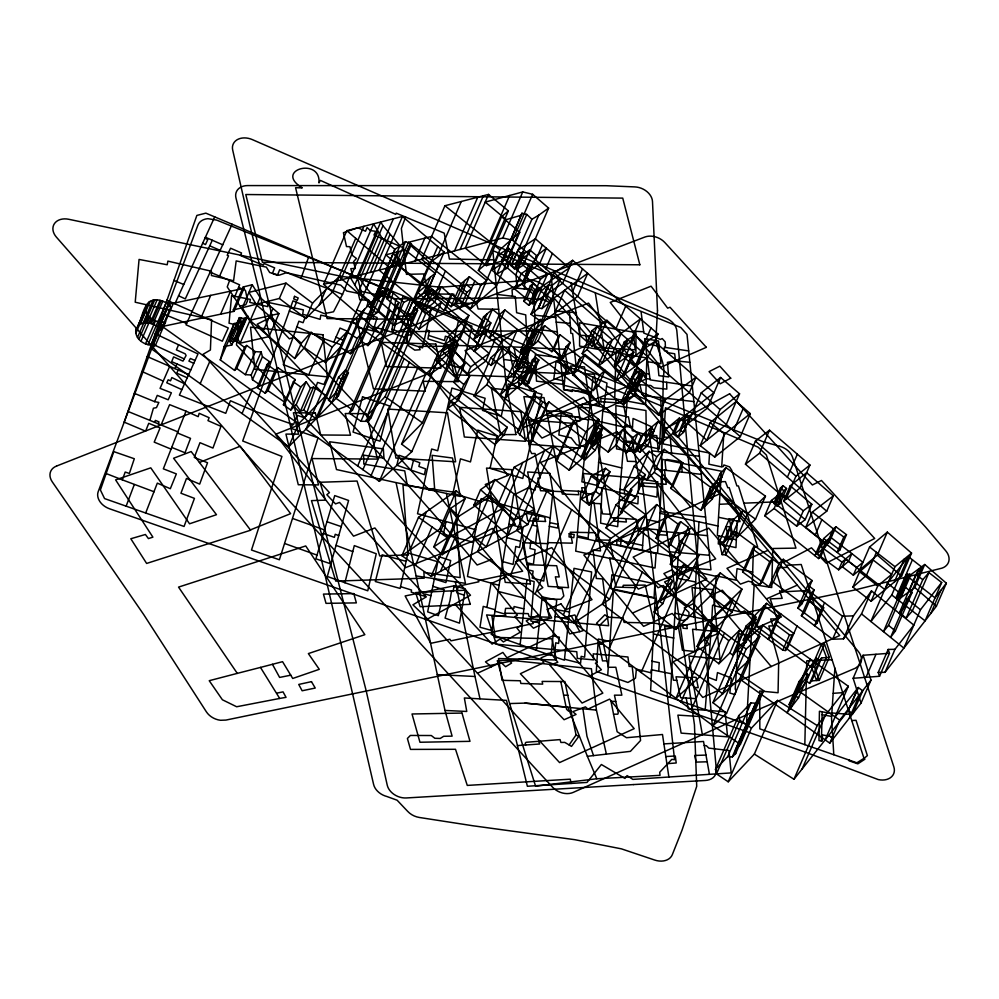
<?xml version="1.0" encoding="UTF-8"?>
<svg xmlns="http://www.w3.org/2000/svg" width="999" height="999" viewBox="0 0 999 999"><rect width="100%" height="100%" fill="white"/><g stroke="black" fill="none" stroke-linecap="round" stroke-linejoin="round"><path stroke-width="1.5" d="M635.938 355.906L635.963 332.58L579.62 322.814L579.582 346.066L646.803 357.967L645.629 404.57L614.747 398.726L615.933 352.123M647.639 361.763L660.988 363.648L658.503 340.984L644.642 338.636L650.112 379.87L692.295 386.001L710.951 569.817L672.439 566.308L670.017 551.848L709.465 555.282M395.741 298.838L391.82 332.093L373.751 326.86L373.127 330.894L356.343 327.11L356.955 323.464L320.791 315.135L320.13 319.343L302.697 314.223L303.359 309.865L267.819 302.36L267.844 306.656L249.775 302.36L250.399 299.4L231.618 295.654L229.033 323.214L238.436 325.337L236.488 344.93L470.492 595.229L427.622 619.005L412.924 604.807L426.311 596.853L339.523 502.447L335.527 503.896L326.835 494.705L329.458 492.619L203.034 354.295L210.402 350.012L211.601 319.692L135.215 302.21L139.061 259.44L167.208 264.76L167.869 261.114L211.426 271.228L211.438 275.524L233.591 280.756L236.176 260.914L266.346 267.12L269.705 272.54L279.108 275.212L286.438 272.69L340.759 285.165L346.803 291.046L358.241 293.381L360.889 291.296L395.741 298.838L523.001 297.902L544.43 299.95L550.474 303.122L554.045 298.077L592.819 342.345L839.722 635.514L702.796 697.439L673.089 661.837L709.128 644.48L705.094 638.96L719.155 633.116L693.581 603.621L684.203 607.941L688.973 612.375L688.948 616.296L686.975 619.005L682.929 620.654L677.572 619.193L672.202 613.448L643.593 626.373L583.828 555.007L720.254 493.618M718.88 517.37L737.25 521.091L735.963 547.614L718.269 543.906L718.768 535.864L717.344 535.551L717.944 526.023L659.927 513.286L662.424 459.403L721.415 471.228L717.944 526.023M715.471 769.355L727.747 756.58L732.279 756.905L735.576 753.758L735.639 749.687L758.878 696.003L763.648 690.696L736.213 672.04L749.812 659.602L736.163 648.988L762.924 625.324L848.338 686.263L825.099 739.947L793.968 779.245L754.345 754.083L728.209 781.78L716.495 773.9L715.471 769.355L738.711 715.659L750.986 702.896L755.519 703.221L758.803 700.062L758.878 696.003M620.029 489.26L619.355 499.762L637.874 503.858L638.249 496.54L624.425 493.731L624.525 490.184L620.029 489.26L627.872 391.783L661.85 406.193L659.315 448.913L623.826 441.471M821.378 740.996L822.202 711.812L819.43 711.263L818.98 740.609L822.127 741.121L822.514 734.952L830.644 736.375L830.731 737.274L832.754 737.524L833.79 754.72L856.88 762.799L863.985 758.341L801.223 564.497L786.837 565.259L787.487 567.307L778.833 567.782L776.348 571.728L782.554 591.87L809.59 590.384M752.672 572.115L753.446 547.002L757.642 546.903L738.436 485.976L736.9 485.914L731.743 470.254L729.557 466.87L723.863 464.947L723.376 466.471L721.653 466.92L708.878 464.185L709.552 453.059L663.261 443.956L665.459 407.754L758.141 447.152L766.37 455.02L795.953 548.126L772.776 548.501L771.715 587.549L752.235 584.34L752.672 572.115L737.05 568.668L735.851 580.132L716.221 575.836L714.372 605.756L752.497 614.785L746.528 724.25L650.649 690.484L655.144 598.339L613.461 589.797L607.717 675.399L627.921 682.467L635.514 678.096L636.375 669.155L651.036 672.814L651.286 669.73M833.79 754.72L804.832 744.655L806.78 660.789L832.242 659.765M832.754 737.524L831.518 717.794L834.889 668.081M619.78 492.42L596.765 486.863L596.828 485.364L581.88 481.83L593.031 377.147L556.043 361.513L553.858 378.721L564.547 381.118L563.711 389.535L572.077 391.533L572.252 389.96L591.183 394.742M602.01 488.161L600.599 523.151L617.694 526.66L619.355 499.762M670.254 697.364L678.059 557.704L616.67 544.692L616.92 540.534L621.003 541.47L620.604 545.504M751.26 636.151L738.86 633.666L735.202 689.235L736.4 689.872L734.964 694.542L729.857 693.081L731.38 678.084L717.469 672.577L716.295 680.419L707.779 677.147L711.738 620.666L693.743 616.982L698.975 521.665M642.345 549.875L643.731 529.532L646.728 530.194L647.477 519.705L659.427 522.115L657.592 553.009M659.427 522.115L659.927 513.286M711.738 620.666L712.574 605.294L714.297 605.207M671.291 673.726L658.741 671.241L659.24 662.662L651.773 661.176M754.183 584.577L752.497 614.785M649.525 436.063L652.31 427.085L633.066 418.481L632.242 430.644L659.914 438.761M721.728 466.471L723.888 432.604M705.207 709.702L707.779 677.147M596.828 485.364L603.096 407.317L590.172 404.295M657.667 530.844L666.583 531.768L667.195 535.202L658.353 534.665L657.392 529.657L638.136 528.134L636.463 519.405L610.839 517.644L588.249 392.008L563.673 389.622L555.731 317.557L534.79 315.16L533.329 294.343L535.239 294.668L535.239 293.494L532.417 289.947L524.325 288.986L525.174 277.322L528.321 265.297L492.832 250.649L506.593 389.073L518.918 387.687L518.618 377.547L524.987 378.334L528.071 362.787L525.724 314.885L516.62 312.712L515.284 296.553L497.19 294.443M621.003 541.47L621.078 540.684L642.594 545.379M499.263 585.389L467.482 576.51L481.156 498.613L538.748 514.685L538.274 519.592L533.478 518.256L532.529 525.074L537.4 526.398L535.664 542.682L530.794 541.446L529.994 548.463L535.089 549.737L533.416 564.26L528.396 563.061L527.522 569.717L533.104 571.066L532.23 578.059L543.818 581.031L552.959 490.984L535.601 486.263L535.127 490.109L527.784 488.012L513.586 495.042L491.246 634.427L551.048 655.494L556.73 599.987L542.195 596.903L536.388 650.324M520.154 644.617L526.923 579.682L501.286 573.051M564.51 659.215L573.988 568.331L591.608 571.952L584.615 657.167L581.168 656.343L580.594 663.299L564.51 659.215L564.36 660.177L554.358 656.668L555.731 642.794L558.578 643.431L559.378 637.25L553.046 635.764M564.547 381.118L566.208 365.859M457.217 399.95L463.861 384.615L435.227 359.89L452.522 347.889L464.835 363.711L460.402 366.92L469.78 375.811L463.136 391.158L457.217 399.95L323.589 284.34L465.309 248.114L486.401 265.634L501.81 261.114L521.953 213.237L526.748 214.385L531.93 219.268L511.138 265.746L514.373 268.793L516.595 267.382L523.239 252.035L524.537 253.284L517.907 268.619L516.595 267.382M501.81 261.114L521.953 213.237M603.096 407.317L603.771 407.53L606.98 383.092L593.031 377.147M192.233 312L228.284 327.984L222.34 341.196L185.989 324.787L232.13 224.251L393.194 292.507L381.73 333.516L373.176 330.594L377.135 317.52L356.78 310.065L323.901 384.44L317.532 382.417L304.97 417.969L297.352 415.297L293.456 424.637L253.559 410.776L230.419 400.724L225.749 413.324L179.395 395.104L198.002 353.958L155.195 333.728L196.865 215.422L205.844 213.149L232.13 224.251M507.067 537.637L520.604 541.296L519.58 547.452L515.759 546.465L513.086 564.385L503.109 561.688M464.285 595.142L459.453 623.151L445.079 618.106L450 600.474L451.498 591.258L453.146 591.445L454.07 585.614L465.347 589.085L464.285 595.142L456.98 592.882L458.079 586.913M495.279 609.777L486.875 607.417L491.058 583.141M431.181 308.828L471.915 326.124L462.562 368.718L448.801 364.498L452.747 346.703L427.922 338.861L429.358 330.806L426.473 329.982L431.181 308.828L402.797 296.578L393.007 333.154L406.993 338.274L406.069 342.857L422.527 347.877L426.473 329.982M145.929 306.73C144.318 316.933 156.468 323.801 165.547 321.928L155.582 344.942C146.516 346.803 134.353 339.935 135.964 329.745C142.82 321.104 141.821 298.926 157.13 299.85C162.425 300.349 167.57 302.872 170.742 307.23L160.789 330.244C155.607 322.402 139.773 318.768 135.964 329.745M432.829 586.313L444.343 589.822L438.336 615.671L427.647 611.863L438.873 556.655L450.674 560.551L445.891 582.579L434.303 578.983M480.606 501.648L452.947 493.269L460.452 458.853L470.467 461.925L477.734 430.132L497.04 436.151L490.072 468.269L522.764 478.459L541.858 394.305L508.266 383.891L501.236 416.258L482.492 410.414L485.139 398.276L451.923 388.012L437.699 450.736L431.655 449.026L417.52 513.748L446.004 521.553L443.394 534.228L473.451 542.282M452.747 346.703L458.529 320.542M406.118 561.338L382.13 554.82L375.337 581.518L400.149 588.436L407.954 552.922L437.799 561.75M411.064 470.067L413.461 460.389L399.101 455.269L396.853 465.259L424.375 474.675L425.624 468.906L418.843 466.446L419.842 462.787L413.461 460.389M344.892 582.754L354.308 545.604L376.248 553.758L367.769 590.796L327.31 576.473L348.601 500.462L334.727 495.591L315.896 558.816L330.856 563.861M406.993 338.274L416.558 302.51M154.133 491.783L122.365 479.87L125.187 472.052L129.383 473.439L134.303 458.741L113.799 451.623L100.387 489.972L104.57 498.588L145.667 513.024L157.318 483.129L170.33 488.711L176.348 473.901L163.337 468.831L177.834 431.843L149.9 420.379L153.409 408.216L156.443 407.642L158.853 402.435L154.658 401.66L134.291 393.319L155.195 333.728M296.204 404.695L300.462 411.151L310.414 388.136L306.156 381.693L296.204 404.695L290.784 410.027L283.404 404.782L285.264 402.609L295.217 379.595L277.909 367.657L267.957 390.659L265.222 393.219L257.143 387.537L259.64 384.665L252.485 379.72L262.437 356.705L261.151 351.985L255.307 351.66L246.666 345.429L236.713 368.444L234.59 370.404L220.255 359.902L224.126 346.566L234.078 323.551L241.733 322.015L239.298 317.719L243.843 318.494L246.441 317.407L247.24 315.884L250.087 320.192L240.135 343.206L268.993 336.613L294.742 358.541L304.42 347.627L311.064 332.28L332.13 347.177L325.499 362.525L304.42 347.627M220.255 359.902L230.207 336.9L234.078 323.551M455.844 340.222L438.536 352.222L428.583 375.224L445.891 363.236L455.844 340.222L411.001 298.726L403.721 302.372L388.286 288.711L378.334 311.713L376.398 313.149L370.329 307.667L394.867 249.463L405.544 241.608L411.476 244.106L388.236 297.789L386.825 298.664L406.568 316.421L420.954 305.731L444.18 252.048L402.435 216.471L346.815 230.657L323.589 284.34M370.329 307.667L394.867 249.463L381.868 237.75L373.576 223.826L350.349 277.51L358.641 291.433L371.64 303.147L382.305 295.292L405.544 241.608M350.512 274.438L342.57 294.355L333.529 311.775L324.4 313.661L292.969 300.824L242.695 440.984L281.93 456.443L251.486 550.024L279.383 559.765L318.032 437.762L291.034 428.334L292.407 424.288M849.275 760.114L849.05 760.788L857.829 763.848L864.884 759.203L864.36 758.141L867.382 755.606L856.056 720.316L851.822 720.529M166.758 300.15L169.83 301.548L169.243 303.309L166.096 302.085M170.979 449.075L154.208 442.132L160.077 427.934L148.751 423.314L145.592 431.181L124.176 422.14L134.291 393.319M342.57 294.355L301.086 278.271L308.753 256.718M289.373 310.926L305.232 317.195L303.084 322.714L298.888 321.228L283.279 364.573L308.741 374.812L324.375 338.886L341.433 344.905M210.252 272.178L229.608 280.444L227.235 286.913L273.177 356.056M400.099 319.168L399.375 316.134L411.064 316.159L411.413 319.33L327.11 318.581L295.579 187.712L302.285 187.887C273.002 170.03 321.079 156.706 318.968 182.904L320.354 180.382L395.741 214.348L396.228 213.162L405.606 217.07L401.373 228.471L406.456 274.338L423.676 273.938L428.658 293.968L453.783 294.143L456.78 303.396L476.398 303.147L478.146 308.953L498.663 309.278M126.136 506.143L134.291 484.59M161.076 424.975L169.618 404.645L186.001 411.176L177.834 431.843M234.353 297.69L239.623 284.84L229.608 280.444M158.229 423.801L159.003 421.89L155.369 420.404L154.545 422.302M520.816 262.175L515.996 274.413L516.945 288.124L512.037 289.822L512.475 296.241M188.636 374.513L174.95 368.619L176.885 363.936L171.703 361.663L173.601 356.893L182.979 361.101L186.101 355.482L185.19 353.821L176.411 349.862L178.571 344.78M154.658 401.66L157.255 395.379L168.207 399.787L171.366 392.807L160.077 388.374L169.693 366.333M296.528 302.123L293.856 308.541L290.672 307.405M333.791 342.207L340.022 328.072L347.415 331.256M137.65 326.511L147.615 303.509M135.627 331.543L145.592 308.541M139.036 324.987L148.988 301.973M135.777 333.454L145.729 310.452M140.197 324.263L150.15 301.248M143.119 323.102L153.084 300.087M137.487 337.462L147.452 314.448M144.83 322.814L154.783 299.812M138.923 339.31L148.888 316.308M147.178 322.864L157.13 299.85M140.921 341.371L150.886 318.356M150.087 323.326L160.052 300.324M151.224 323.688L161.189 300.687M152.884 324.163L162.837 301.149M145.454 343.956L155.419 320.954M147.964 344.68L166.084 302.834M158.204 327.385L168.157 304.383M150.961 345.105L160.914 322.09M160.789 330.244L159.303 327.135L169.256 304.133L244.018 288.336L243.219 286.975L252.235 284.727L260.127 297.552L278.958 313.611L268.993 336.613L250.162 320.554L242.282 307.742L252.235 284.727M371.116 417.707L367.495 415.334L413.948 307.967L417.582 310.327L371.116 417.707L368.331 421.353L360.976 421.278L349.35 413.099L352.547 409.977L399.013 302.597L382.43 290.921L378.184 295.229L331.718 402.609L328.546 400.324L338.499 377.322L345.329 370.179L348.414 372.802L338.461 395.816L288.649 446.84L151.523 348.901L161.476 325.886L165.547 321.928M159.303 327.135L163.436 326.273L173.389 303.259M163.436 326.273L200.762 318.369L210.727 295.367M220.592 314.185L230.557 291.171M200.187 383.666L210.14 360.651L161.476 325.886M200.762 318.369L234.053 311.338L233.267 309.977L243.219 286.975M234.053 311.338L244.018 288.336M224.126 346.566L231.78 345.03L229.345 340.721L239.298 317.719M229.345 340.721L239.96 317.482M230.007 340.484L231.194 341.159L241.146 318.157M231.78 345.03L241.733 322.015M231.194 341.159L233.891 341.508L243.843 318.494M233.891 341.508L235.264 341.171L245.217 318.157M235.264 341.171L236.476 340.409L247.24 315.884M240.135 343.206L237.774 338.848L247.74 315.834M250.162 320.554L260.127 297.552M234.59 370.404L244.555 347.39L246.666 345.429M262.987 331.506L272.939 308.504M236.713 368.444L245.354 374.662L255.307 351.66M279.345 298.476L285.989 283.129L312.55 303.147L305.906 318.494L279.345 298.476L233.267 309.977M252.485 379.72L251.199 374.987L261.151 351.985M242.02 413.536L251.973 390.522M257.143 387.537L267.095 364.523L269.593 361.663L262.437 356.705M259.64 384.665L269.593 361.663M265.222 393.219L275.175 370.204L277.909 367.657M294.742 358.541L301.373 343.206L311.064 332.28M305.906 318.494L319.143 305.12L325.786 289.785L339.123 276.686L386.825 317.969L374.575 330.269L367.932 345.604L361.65 341.471L368.294 326.136L374.575 330.269M283.404 404.782L293.369 381.768L295.217 379.595M346.815 230.657L355.719 238.349L332.492 292.033L319.143 305.12M340.696 279.97L363.923 226.286M290.784 410.027L300.736 387.025L306.156 381.693M354.745 285.027L377.972 231.343M359.74 279.42L382.967 225.724L380.781 222.028L357.555 275.712L366.633 288.411L376.723 299.388L399.95 245.704L382.967 225.724M300.462 411.151L303.659 410.077L313.611 387.063L325.949 395.542L298.614 423.838L288.649 446.84M358.641 291.433L381.868 237.75M370.167 272.465L393.394 218.781M325.499 362.525L340.297 347.265L346.94 331.93L357.08 338.386L368.294 326.136M366.633 288.411L389.872 234.728M378.184 295.229L352.397 321.89L305.931 429.27L379.345 481.343L411.775 451.698L458.241 344.33L448.039 336.75L468.906 315.459L431.518 289.248L413.948 307.967M402.435 216.471L379.195 270.155L490.984 365.447L507.467 352.51L517.42 329.495L492.445 309.353L483.566 316.795L473.601 339.797L480.894 345.941L474.425 351.398L484.278 328.284L490.859 322.939L483.566 316.795M362.45 311.176L315.984 418.544L303.659 410.077M318.256 416.108L364.722 308.741M340.297 347.265L350.437 353.721L357.08 338.386M399.637 259.465L389.098 267.233L365.871 320.916L376.398 313.149L399.637 259.465L393.556 253.983M328.546 400.324L335.377 393.194L345.329 370.179M392.307 266.87L398.938 251.536M382.43 290.921L335.964 398.301L352.547 409.977M336.213 398.139L346.166 375.137L348.414 372.802M480.656 285.564L486.625 280.407L431.643 236.413L408.454 242.307L398.501 265.322L451.061 306.718L459.39 299.725L469.355 276.711L480.656 285.564L470.704 308.566L459.39 299.725M388.236 297.789L387.175 296.74L410.414 243.057M386.825 298.664L410.065 244.98L411.476 244.106M388.286 288.711L375.824 297.914L390.147 310.302L380.194 333.304L367.932 345.604M414.897 261.139L424.85 238.124M349.35 413.099L395.816 305.719L399.013 302.597M444.917 205.732L421.678 259.415L476.673 303.421L496.515 285.926L519.742 232.243L501.585 216.708L508.366 210.889L488.536 194.418L444.917 205.732L499.9 249.738L476.673 303.421L470.704 308.566M378.334 311.713L393.768 325.374L403.721 302.372M393.768 325.374L401.036 321.74L411.001 298.726M419.006 329.121L425.636 313.786L441.433 302.21L434.79 317.557L419.006 329.121L406.081 316.646L412.712 301.311L427.584 290.397L480.956 335.951L487.537 330.607L480.244 324.463L483.716 321.566L451.998 294.393L450.674 295.217L444.031 310.564L423.938 292.332L430.581 276.985L435.252 273.314L405.132 249.987L385.839 254.82L421.178 284.89L430.581 276.985M360.976 421.278L407.442 313.911L414.797 313.986L417.582 310.327M444.18 252.048L429.807 262.737L406.081 316.646M437.774 246.541L414.535 300.224L428.608 288.661L438.573 265.647L408.454 242.307M438.024 255.269L461.251 201.586M368.331 421.353L414.797 313.986M367.495 415.334L385.052 396.628L431.518 289.248M357.654 465.971L404.12 358.604L352.397 321.89M435.464 293.968L445.417 270.966L438.573 265.647M454.433 251.099L477.672 197.415M441.346 286.725L434.715 302.06L425.374 309.553L432.018 294.205L441.346 286.725L450.674 295.217M362.912 469.68L409.378 362.3L404.12 358.604M460.114 249.525L483.341 195.841M488.536 194.418L465.309 248.114L502.822 237.949L512.737 240.309L740.334 436.625L714.71 457.092L700.174 445.616L710.139 422.602L736.238 401.498L750.286 413.611L740.334 436.625M371.104 475.512L417.57 368.144L409.378 362.3M444.031 310.564L445.354 309.727L451.998 294.393M451.061 306.718L461.014 283.716L469.355 276.711M464.922 280.432L454.957 303.446L460.289 307.655L464.822 303.946L474.787 280.944M379.345 481.343L425.811 373.976L458.241 344.33M460.289 307.655L466.92 292.32L471.466 288.611L466.034 284.378L461.6 288.112L466.92 292.32M411.775 451.698L401.586 444.13L448.039 336.75M489.685 241.521L509.602 195.504L522.739 191.933L532.642 194.293L548.626 208.092L528.708 254.108L512.025 265.284L506.83 260.402L502.047 259.253M442.632 351.461L445.954 343.793L463.249 331.343L489.148 353.421L470.766 366.845L467.445 374.513L442.632 351.461L459.927 339.011L466.558 323.676M496.515 285.926L478.359 270.392L501.585 216.708M508.366 210.889L485.127 264.573L478.359 270.392M486.401 265.634L506.306 219.618L521.728 215.097M401.586 444.13L422.44 422.839L468.906 315.459M502.822 237.949L522.739 191.933M491.895 270.105L498.538 254.77L508.741 248.364L513.424 253.009L506.78 268.344L496.79 274.163L491.895 270.105L502.097 263.711L508.741 248.364M512.737 240.309L532.642 194.293M463.136 391.158L453.771 382.255L460.402 366.92M506.83 260.402L526.748 214.385M453.771 382.255L458.191 379.058L464.835 363.711M487.037 313.898L477.085 336.913L473.601 339.797M502.097 263.711L506.78 268.344L507.43 267.919L514.06 252.585L530.756 267.17L524.125 282.505L514.635 288.986L496.79 274.163L503.421 258.816L514.06 252.585M447.677 408.554L450.986 400.886L461.675 392.644L507.267 427.272L503.946 434.94L495.079 444.53L447.677 408.554L458.354 400.312L461.675 392.644M511.138 265.746L517.769 250.412L535.352 238.761L569.293 267.994L539.135 288.374L532.504 303.708L514.635 288.986L521.266 273.651L530.756 267.17M474.325 351.298L492.445 309.353M480.894 345.941L490.859 322.939M514.373 268.793L521.016 253.459L523.239 252.035M518.868 261.176L538.786 215.16L548.626 208.092M517.907 268.619L523.151 265.259L529.795 249.912L536.713 255.744L526.698 277.36L540.671 289.71L533.803 294.543L521.815 284.153L528.459 268.806L540.434 279.208L533.803 294.543M445.354 309.727L477.085 336.913L482.492 332.367L489.285 337.887L494.867 332.892L504.832 309.89L535.826 334.265L525.861 357.28L514.86 367.332L518.219 369.88L523.613 364.822L530.244 349.488L526.948 346.915L521.503 351.998L514.86 367.332M484.39 328.396L495.791 338.087L485.826 361.089L467.445 374.513M401.91 555.694L418.506 517.345L456.268 490.771L465.059 498.701L448.464 537.05L433.853 546.815L442.095 554.732L472.09 535.714L488.686 497.365L502.884 508.441L447.727 538.024L431.131 576.373L401.91 555.694L439.672 529.12L456.268 490.771M517.32 432.18L519.355 430.157L474.175 396.141L490.771 357.792L503.396 346.341L599.088 419.655L582.492 457.992L569.218 470.229L556.256 460.551L572.852 422.202L574.2 420.991L548.876 401.885L546.94 404.021L530.344 442.37L526.048 440.234L517.32 432.18L533.916 393.831L535.951 391.808L490.771 357.792M526.698 277.36L536.713 255.744L546.341 248.239L539.71 263.586L530.069 271.079L523.151 265.259M409.877 550.074L426.473 511.725M535.764 260.19L542.395 244.855M490.984 365.447L500.936 342.432L517.42 329.495L530.269 339.248L520.317 362.25L634.64 451.248L651.173 437.125L657.817 421.778L666.708 428.571L660.077 443.906L651.173 437.125M474.175 396.141L486.8 384.69L503.396 346.341M528.771 305.282L535.414 289.947L538.386 287.762L531.755 303.097L528.771 305.282L523.701 301.149L530.344 285.801L533.254 283.516L539.135 288.374M415.447 565.272L432.043 526.923L418.506 517.345M545.766 268.781L552.41 253.446M540.671 289.71L547.302 274.363L533.341 262.013M530.944 314.298L540.909 291.296L548.014 285.314L538.324 308.541L530.944 314.298L541.146 321.616L543.131 321.703L577.697 296.341L587.662 273.339L553.084 298.701L543.131 321.703M433.853 546.815L450.449 508.466L465.059 498.701M516.833 356.618L500.237 394.967L510.714 385.152L517.832 382.242L524.463 366.895L527.372 369.143L520.741 384.478L504.907 398.539L521.503 360.189M538.324 308.541L548.276 285.527M538.061 308.329L548.701 284.877L551.885 285.564L560.576 278.746L554.308 272.715L572.614 260.327L657.991 334.016L648.039 357.018L615.796 380.719L582.192 353.596L592.145 330.594L596.99 326.611L612.35 339.885L602.397 362.887L597.926 366.358L607.879 343.344L640.484 318.893L630.519 341.908L602.397 362.887L587.037 349.613L596.99 326.611M543.431 321.978L533.803 330.369L523.851 353.371L520.604 350.674L530.556 327.672L540.259 319.443L543.431 321.978L533.478 344.992L522.427 354.558L494.867 332.892M554.308 272.715L544.355 295.729L532.504 303.708M538.748 307.892L541.933 308.579L551.885 285.564M532.38 331.543L522.427 354.558L525.861 357.28M528.883 383.067L538.848 360.065L535.139 357.13L532.355 359.99L522.402 383.004L525.998 385.826L528.883 383.067L515.459 372.44L522.09 357.105L530.244 349.488L641.283 435.914L634.64 451.248M520.604 350.674L530.307 342.445L540.259 319.443M541.146 321.616L551.098 298.601L553.084 298.701M541.933 308.579L550.624 301.748L560.576 278.746M442.095 554.732L458.691 516.396L488.686 497.365M572.614 260.327L562.662 283.329L544.355 295.729L550.624 301.748M538.024 341.021L544.655 325.674L558.491 336.338L551.848 351.685L538.024 341.021L533.478 344.992L530.307 342.445M495.079 444.53L498.401 436.863L507.267 427.272M431.131 576.373L440.459 571.378L457.055 533.041M535.139 357.13L525.187 380.132L520.741 384.478L517.832 382.242M544.343 450.911L514.185 467.195L477.684 551.56L574.125 622.852L609.565 599.263L646.066 514.91L553.309 446.004L544.343 450.911L507.829 535.277L473.938 505.019L480.569 489.685L494.917 479.57L534.403 509.228L527.759 524.562L440.459 571.378M525.998 385.826L535.963 362.824L538.848 360.065M572.514 291.87L582.479 268.868M473.938 505.019L488.274 494.905L494.917 479.57M551.848 351.685L553.421 350.112L560.064 334.777L570.192 342.507L563.548 357.854L559.577 361.9L574.225 373.214L578.209 369.767L584.852 354.433L629.77 389.423L623.126 404.757L578.209 369.767M519.355 430.157L535.951 391.808M519.53 434.977L536.126 396.628L533.916 393.831M559.577 361.9L566.221 346.553L570.192 342.507M526.048 440.234L542.644 401.885L536.126 396.628M522.802 462.425L486.288 546.79L472.09 535.714M530.344 442.37L532.28 440.234L548.876 401.885M593.181 390.559L599.825 375.224L605.019 370.204L598.376 385.552L593.181 390.559L572.577 374.8L579.208 359.453L584.852 354.433M602.172 323.314L564.572 290.222L554.62 313.224L592.22 346.316L602.172 323.314L606.88 320.292L621.241 333.029M592.22 346.316L596.915 343.294L606.88 320.292M553.309 446.004L516.808 530.369L609.565 599.263M556.256 460.551L557.604 459.34L574.2 420.991M615.746 329.158L625.699 306.156M510.252 575.611L546.765 491.258M621.291 332.992L611.288 356.031L596.915 343.294M624.375 341.795L625.237 344.68L633.865 352.098L623.913 375.112L615.272 367.682L614.422 364.797L624.375 341.795L634.889 335.115L644.917 343.681L634.964 366.695L624.924 358.117L634.889 335.115M569.218 470.229L585.814 431.88L599.088 419.655M615.272 367.682L627.484 339.56M614.422 364.797L618.019 362.962L627.971 339.96M597.814 418.668L581.231 457.018L584.927 459.865L595.217 450.337L601.848 435.002L598.314 432.23L587.862 441.683L506.868 379.632L517.345 369.805L524.463 366.895M615.796 380.719L625.749 357.717L633.865 352.098M486.8 384.69L581.231 457.018C593.93 451.186 593.094 435.689 603.046 427.872L596.415 443.206L594.293 445.204L590.521 442.307L597.165 426.973L599.175 424.962L614.86 436.763L608.216 452.097L592.544 440.297L599.175 424.962M584.927 459.865L591.57 444.53L601.848 435.002M632.829 352.809L622.864 375.811L636.675 387.425L621.965 400.287L625.224 402.784L634.14 395.504L644.093 372.49L640.609 369.692L631.93 377.285L621.965 400.287M624.05 375.025L630.681 359.677L644.143 348.751L654.67 341.683L713.96 392.794L680.544 419.031L673.913 434.365L677.784 437.375L683.416 432.43L690.059 417.095L686.588 414.398L679.944 429.732L673.913 434.365L672.677 433.466L660.077 443.906M535.139 594.043L571.653 509.677M641.021 350.974L650.973 327.959M643.306 372.09L640.696 374.363L634.053 389.697L628.359 385.164L635.002 369.83L637.762 367.432L643.306 372.09L636.675 387.425M637.512 364.086L647.464 341.084L657.991 334.016M637.899 364.573L647.464 341.084M581.293 499.15L591.258 476.136L605.494 468.319L610.027 471.715L600.074 494.73L589.123 505.019L581.293 499.15L595.529 491.333L605.494 468.319M644.093 372.49L635.177 379.77L625.224 402.784L623.126 404.757M640.609 369.692L630.644 392.694L658.578 415.172L689.322 392.632L695.966 377.285L665.209 399.825L658.578 415.172M589.123 505.019L599.075 482.005L610.027 471.715M615.884 445.167L622.527 429.82L633.041 437.574L626.398 452.922L615.884 445.167L608.216 452.097M563.361 614.885L599.862 530.519M729.894 652.946L732.692 655.032L742.644 632.017L739.847 629.944L729.894 652.946L718.868 663.748L697.04 646.428L732.03 612.187L741.982 589.185L720.267 572.902L710.301 595.904L675.961 629.445L654.208 612.012L662.712 603.808L659.889 601.573L673.551 587.936L676.972 590.059L689.06 578.221L670.317 564.248L679.632 555.057L689.585 532.055L688.323 527.31L680.644 521.703L670.679 544.717L667.981 546.977L656.006 538.286L658.378 536.051L668.343 513.036L656.693 504.57L646.74 527.572L628.433 544.805L606.018 527.884L615.971 504.87L631.768 489.885L630.656 489.148L620.704 512.162L621.803 512.887L631.768 489.885M646.453 436.913L643.069 434.378L636.438 449.725L639.822 452.247L646.453 436.913L654.283 430.307L650.948 427.634L641.283 435.914M620.704 512.162L635.439 497.652L624.188 489.198L634.14 466.196L649.188 451.311L656.768 456.805L646.815 479.82L639.235 474.325L649.188 451.311M639.822 452.247L647.652 445.641L654.283 430.307M646.066 514.91L610.639 538.486L574.125 622.852L712.974 725.724L740.409 744.38L735.639 749.687M635.439 497.652L645.404 474.637L634.14 466.196M646.815 479.82L654.233 472.315L664.185 449.313L682.929 462.937L672.976 485.939L670.729 488.361L700.749 510.302L712.349 499.063L722.302 476.048L719.779 474.238L725.861 467.594L765.459 496.166L755.506 519.18L737.437 536.987L732.841 533.716L742.794 510.701L747.389 513.973L737.437 536.987M672.677 433.466L679.308 418.119L684.415 422.04L677.784 437.375M638.848 519.792L602.335 604.158L722.727 693.781L739.685 679.008L762.924 625.324M628.433 544.805L638.398 521.803L656.693 504.57M683.416 432.43L689.922 417.008M700.174 445.616L726.273 424.5L739.547 393.818L720.591 377.46L701.248 392.819L687.974 423.501L679.944 429.732L683.279 432.342M670.729 488.361L680.694 465.347L682.929 462.937M720.591 377.46L707.317 408.141L687.974 423.501L706.78 440.247L720.054 409.565L739.547 393.818M656.006 538.286L665.958 515.272L668.343 513.036M609.115 648.801L642.307 572.102L607.317 546.153L635.526 527.46L755.906 617.082L722.727 693.781L712.936 702.672L726.573 713.286L712.974 725.724L746.166 649.025L759.764 636.588L746.116 625.986L755.906 617.082M667.981 546.977L677.934 523.976L680.644 521.703M714.71 457.092L724.662 434.09L750.286 413.611M670.317 564.248L680.269 541.233L689.585 532.055M679.632 555.057L678.371 550.312L688.323 527.31M654.208 612.012L664.173 589.01L672.677 580.794L669.854 578.558L683.503 564.934L686.925 567.057L699.013 555.219L680.269 541.233M733.578 430.781L743.531 407.779M659.889 601.573L669.854 578.558M700.749 510.302L710.701 487.3L722.302 476.048M714.784 483.441L704.832 506.456L703.746 505.706L710.389 490.372L709.902 488.873L716.458 481.905L718.993 483.716L711.463 491.121L710.389 490.372M662.712 603.808L672.677 580.794M719.779 474.238L709.827 497.24L703.271 504.208L703.746 505.706M673.551 587.936L683.503 564.934M712.349 499.063L709.827 497.24L715.908 490.609L725.861 467.594M641.096 672.539L674.275 595.841L642.307 572.102M676.972 590.059L686.925 567.057M689.06 578.221L699.013 555.219M809.939 465.047L795.978 476.148L786.026 499.163L745.441 464.16L755.394 441.146L769.505 430.194L809.939 465.047L799.987 488.061L783.553 501.136L805.194 519.642L796.653 526.173L774.138 508.491L780.781 493.156L803.296 510.826L796.653 526.173M675.961 629.445L685.926 606.43L720.267 572.902M812.112 580.569L807.804 585.114L814.235 589.972L811.35 592.732L801.385 615.734L814.56 625.711L817.057 623.139L816.183 621.715L797.839 608.129L802.16 603.571L812.112 580.569L783.303 559.265L773.338 582.267L769.03 586.825L725.898 554.92L722.127 554.632L719.33 541.982L729.282 518.968L734.153 519.093L742.794 510.701M745.441 464.16L759.552 453.196L769.505 430.194M733.328 519.08L723.376 542.095L725.898 554.92L735.851 531.905L778.983 563.811L769.03 586.825M719.33 541.982L724.2 542.095L734.153 519.093M722.127 554.632L732.092 531.63L729.282 518.968M697.04 646.428L707.005 623.413L741.982 589.185M680.968 702.085L714.16 625.399L674.275 595.841M853.333 575.174L856.655 567.507L862.924 562.337L851.847 553.583L845.566 559.04L842.244 566.708L853.333 575.174L859.602 570.004L869.567 547.002L887.312 532.117L911.55 553.096L901.597 576.098L885.027 589.697L837.125 552.397L843.768 537.062L833.828 529.52L823.688 538.561L827.372 541.333L820.728 556.668L818.581 558.566L764.772 515.796L771.403 500.462L780.781 493.156M742.594 571.903L752.559 548.901L754.907 546.59L744.954 569.605L742.594 571.903L759.802 584.727L762.037 582.255L772.264 558.941M773.8 503.396L780.431 488.061L783.004 485.701L786.55 488.474L779.919 503.808L777.122 506.043L773.8 503.396L776.373 501.036L783.004 485.701M833.828 529.52L827.197 544.867L837.125 552.397L839.847 550.012L846.478 534.665L835.938 526.76L829.307 542.095L826.772 544.23L805.706 527.385L826.722 511.213L787.399 477.197L797.352 454.183M777.122 506.043L783.765 490.709L786.55 488.474M691.296 709.702L724.487 633.004L714.16 625.399M783.553 501.136L790.197 485.789L806.63 472.714L833.353 495.879L826.722 511.213M718.868 663.748L728.833 640.734L739.847 629.944M759.802 584.727L769.754 561.725L771.99 559.253M712.936 702.672L746.116 625.986M732.692 655.032L746.003 642.22L743.219 640.159L753.184 617.145L766.57 603.309L821.515 644.293L826.548 657.504L816.595 680.506L811.712 680.918L809.59 683.341L806.455 681.293L816.42 658.291L819.542 660.339L809.59 683.341M722.839 693.668L746.078 639.984M746.003 642.22L755.956 619.218L753.184 617.145M743.219 640.159L756.618 626.311L766.57 603.309M805.194 519.642L811.837 504.308L790.197 485.789M805.706 527.385L812.349 512.05L833.353 495.879M726.573 713.286L759.764 636.588M778.196 616.283L764.048 605.719L754.095 628.733L768.231 639.285L770.791 636.738L780.743 613.723L778.196 616.283L768.231 639.285L782.829 650.174L785.364 650.536L787.187 648.813L797.14 625.811M815.246 535.027L821.877 519.68L812.349 512.05M716.495 773.9L739.722 720.217L738.711 715.659M727.747 756.58L750.986 702.896M814.909 555.694L821.54 540.359L771.403 500.462M838.673 569.817L841.982 562.15L820.366 546.228L830.519 537.187L851.847 553.583L848.526 561.251L838.673 569.817L817.045 553.896L823.688 538.561M732.279 756.905L755.519 703.221M818.581 558.566L825.224 543.219L827.372 541.333M797.839 608.129L807.804 585.114M735.576 753.758L758.803 700.062M826.772 544.23L833.416 528.883L835.938 526.76M740.409 744.38L763.648 690.696M782.829 650.174L789.472 634.827L792.007 635.189L793.83 633.478L777.422 621.403L774.874 623.95L789.472 634.827M728.209 781.78L751.448 728.084L777.584 700.399L817.207 725.561L793.968 779.245M785.364 650.536L792.007 635.189M814.235 589.972L804.27 612.974L801.385 615.734M754.345 754.083L777.584 700.399M811.35 592.732L824.525 602.709L814.56 625.711L832.604 639.26L843.493 638.861L861.525 613.91L871.49 590.909L913.823 625.099L894.954 649.313L885.002 672.327L878.208 672.452L879.52 676.273L853.146 678.284L861.026 703.121L829.769 743.156L739.685 679.008M817.057 623.139L823.688 607.804L810.913 597.639L808.029 600.399L821.203 610.377L823.688 607.804M799.038 681.58L801.31 684.165L791.345 707.167L789.085 704.595L799.038 681.58L816.42 658.291M789.522 705.993L799.475 682.991M810.301 659.09L787.062 712.774L798.563 697.739L808.516 674.737L805.394 672.864L795.441 695.866L789.085 704.595M819.305 680.381L814.522 667.107L824.475 644.093L821.515 644.293L811.563 667.307L816.595 680.506L819.305 680.381L829.257 657.367L824.475 644.093M811.712 680.918L821.678 657.904L829.257 657.367M852.921 587.112L859.565 571.778L873.101 559.989L891.657 574.363L877.784 585.901L871.14 601.236L852.921 587.112L866.458 575.324L876.423 552.31L869.567 547.002M832.604 639.26L842.557 616.246L853.446 615.859L871.49 590.909M859.602 570.004L877.359 555.119L887.312 532.117M843.493 638.861L853.446 615.859M802.135 768.93L825.361 715.247L848.338 686.263M887.474 583.154L870.878 621.49L903.87 648.101L920.466 609.752L941.682 582.504L928.933 572.602L922.789 579.67L906.193 618.006L899.312 612.974L915.908 574.637L922.139 567.345L908.366 556.643L887.474 583.154L900.062 593.256L883.466 631.605L888.511 625.324L905.106 586.975L911.975 592.657L895.379 631.006L890.571 637.387L907.167 599.05L911.975 592.657M911.55 553.096L894.979 566.695L885.027 589.697L871.14 601.236M894.33 582.055L904.282 559.053M853.146 678.284L863.099 655.269L889.485 653.259L888.173 649.437L894.954 649.313M861.525 613.91L870.878 621.49L891.77 594.992L908.366 556.643M829.769 743.156L839.722 720.142L870.991 680.119L863.099 655.269M912.424 559.79L895.828 598.139L925.086 620.854L885.002 672.327M825.099 739.947L847.889 711.038L858.291 687.499L862.699 690.809L852.746 713.81L848.338 710.501L858.291 687.499M891.77 594.992L895.828 598.139L897.289 597.052L907.254 574.038L910.851 574.687L924.749 564.497L946.353 583.204L936.4 606.218L925.086 620.854L941.682 582.504M897.289 597.052L898.501 597.889L908.466 574.875M898.501 597.889L899.874 597.002L909.827 574M866.033 677.31L875.986 654.295M899.874 597.002L900.886 597.702L910.851 574.687M849.3 718.194L859.252 695.192M900.886 597.702L908.74 591.957L918.693 568.955M861.026 703.121L870.991 680.119M922.139 567.345L905.544 605.694L899.312 612.974M908.74 591.957L914.797 587.512L924.749 564.497M878.208 672.452L888.173 649.437M879.52 676.273L889.485 653.259M928.933 572.602L912.349 610.951L906.193 618.006M930.868 613.386L940.821 590.384L946.353 583.204M178.172 370.042L176.798 373.189L187.188 377.759M219.78 275.699L228.534 255.831L227.185 255.269L230.569 248.227L241.521 252.972L240.447 255.482L257.292 262.787L263.511 264.972L264.073 263.449L274.65 267.869L272.415 273.389L277.41 275.374L279.67 269.767L301.086 278.271M169.83 301.548L174.9 303.796L214.76 216.845M356.78 310.065L369.068 282.317M222.802 244.83L212.3 240.247L185.29 298.913L178.546 295.754M236.476 340.409L237.774 338.848M463.861 384.615L469.78 375.811M525.724 744.992L525.199 743.306L526.011 742.307L560.052 739.597L560.914 742.482L564.735 742.382L569.13 744.929L576.061 734.939L564.885 681.555L542.12 681.43L542.694 684.115L520.854 683.466L520.279 680.756L502.047 680.331L498.489 658.553L556.343 659.952L551.997 638.811L495.254 637.399L491.845 615.621L505.819 616.021L505.357 613.211L528.171 613.611L529.22 616.695L549.225 617.17L545.417 598.963L560.876 599.3L563.823 596.016L562.15 588.623L557.991 588.311L555.369 576.81L559.228 576.947L556.68 565.759L526.972 564.66L522.589 542.769L548.314 543.643L548.014 542.632L572.477 543.169L570.229 532.205L595.242 532.717L596.915 539.997L609.39 540.159L613.498 558.179L609.602 558.204L616.071 587.125L635.177 587.649L634.602 585.227L623.301 585.264L622.702 587.362M806.455 681.293L795.441 695.866L798.563 697.739M808.516 674.737L797.027 689.772L839.722 720.142M940.821 590.384L935.039 597.839L905.781 575.137L907.254 574.038M835.064 716.932L857.854 688.036M817.207 725.561L825.361 715.247M900.062 593.256L905.106 586.975M819.542 660.339L821.678 657.904M350.437 353.721L361.65 341.471M778.983 563.811L783.303 559.265M332.13 347.177L346.94 331.93M656.768 456.805L664.185 449.313M312.55 303.147L325.786 289.785M590.521 442.307L592.544 440.297M558.491 336.338L560.064 334.777M624.188 489.198L639.235 474.325M747.389 513.973L765.459 496.166M630.656 489.148L645.404 474.637M151.523 348.901L155.582 344.942M724.2 542.095L732.841 533.716M615.709 701.448L610.988 701.298L613.548 714.173L617.769 714.198L618.256 712.936L614.447 695.167L621.865 695.167L615.846 667.27L608.428 667.282L599.437 625.524L608.129 617.157L623.039 618.019L624.1 622.389L654.108 623.051L674.5 627.022M742.644 632.017L755.956 619.218M572.577 374.8L574.225 373.214L580.856 357.879L566.221 346.553M606.018 527.884L621.803 512.887M629.77 389.423L640.771 380.169M515.459 372.44L518.219 369.88L524.862 354.533L521.503 351.998M614.86 436.763L622.527 429.82M504.832 309.89L499.238 314.885L489.285 337.887L520.317 362.25M530.269 339.248L535.826 334.265M526.948 346.915L532.504 341.933L529.058 339.21L544.655 325.674M511.55 383.204L529.045 367.669L532.642 370.492L535.526 367.732L522.09 357.105M817.045 553.896L827.197 544.867M499.9 249.738L519.742 232.243M633.041 437.574L637.924 433.279L631.293 448.613L626.398 452.922M843.768 537.062L846.478 534.665M684.415 422.04L690.059 417.095M841.982 562.15L845.566 559.04L856.655 567.507M628.359 385.164L631.131 382.779L637.762 367.432L629.507 360.477L630.681 359.677M657.817 421.778L650.948 427.634L644.305 442.982L647.652 445.641M666.708 428.571L679.308 418.119M582.192 353.596L587.037 349.613M523.701 301.149L526.623 298.863L533.254 283.516L498.538 254.77M764.772 515.796L774.138 508.491M803.296 510.826L811.837 504.308M644.917 343.681L647.864 341.558M540.434 279.208L547.302 274.363M618.019 362.962L624.924 358.117M524.537 253.284L529.795 249.912M346.166 375.137L341.67 379.595L338.499 377.322M548.014 285.314L548.701 284.877M531.93 219.268L538.786 215.16M590.034 675.873L601.398 669.742L595.379 663.174L597.252 662.262L537.474 591.021L542.819 587.637L492.345 528.446L473.651 538.174L433.179 488.511L429.245 490.259L381.531 438.361L366.084 420.117L368.693 418.032L293.943 337.138L289.385 338.861L269.867 317.782L257.155 324.225C331.943 403.134 407.729 481.193 477.122 564.997L491.67 559.502L590.034 675.873L602.834 693.119L582.08 703.046L549.812 665.109L557.817 662.312L551.111 653.471L541.058 657.854L543.768 662.612L520.367 673.701L564.085 719.73L576.086 714.435L572.752 711.7L585.426 706.855L587.949 709.103L609.59 699.125L634.19 728.658L559.565 762.574L427.622 619.005M534.403 509.228L514.473 519.93L480.569 489.685M767.994 550.337L726.972 568.331L740.396 584.14L748.401 581.206L752.484 582.267L781.38 616.97L758.453 626.972L744.467 610.864L741.183 612.812L722.327 590.222L710.963 595.279L700.436 581.992L632.529 613.086M538.536 614.959L526.198 620.866L533.454 628.209L545.117 622.764M506.943 657.804L511.6 663.074L505.619 666.708L500.886 662.312L491.283 666.82L485.489 661.837L502.872 652.422L506.943 657.804L555.244 634.702M477.485 673.251L491.283 666.82M391.845 329.245L398.526 331.606L536.525 330.881L542.607 333.391L560.064 357.517L592.819 342.345M636.563 394.255L541.97 438.074L528.995 422.652L583.616 397.365L590.921 406.031L598.139 402.684L560.064 357.517M700.436 581.992L706.867 579.033L696.965 567.27L677.634 576.198L672.19 569.742L663.885 573.563L669.155 579.832L664.585 581.93L674.637 593.868M506.268 576.76L491.87 583.254L517.382 615.259L514.797 616.62L522.177 625.024L516.833 627.884L520.217 632.23L503.359 641.945L500.124 639.023L492.095 644.118L455.132 604.457M766.558 598.838L797.289 585.127M250.237 529.957L290.622 513.661L240.197 446.228L199.438 462.462L191.159 451.548L173.576 458.254L216.483 514.697L189.548 523.788L150.774 467.844L115.609 479.882L152.897 537.162L148.414 538.573L145.404 534.49L130.807 538.748L146.628 563.436L250.612 530.219L199.438 462.462M310.414 388.136L313.611 387.063M579.795 631.655L583.154 630.644L574.862 614.959L561.388 618.219L569.692 633.903L579.795 631.655L571.116 615.721M260.477 667.419L282.555 661.675L292.732 678.471L319.28 669.318L308.366 653.583L364.847 634.677L305.719 545.953L178.546 587.1L237.287 673.376L260.477 667.419L279.695 698.438L286.051 697.339L283.042 691.87L276.673 693.169M509.602 195.504L485.227 202.098L506.306 219.618M237.287 673.376L209.228 680.694L222.402 699.775L236.651 706.755L279.695 698.438M285.989 283.129L248.913 292.407L256.805 305.219L301.373 343.206M239.922 306.119L245.754 304.745L247.577 300.687L245.442 290.347L238.611 287.35M250.087 320.192L278.958 313.611M290.846 675.174L279.62 677.422L272.452 664.31M692.295 386.001L689.847 362.287L675.536 360.864L667.457 362.337L668.668 376.948L658.89 375.661L657.692 363.236M509.602 703.558L525.024 703.109L567.956 707.205L587.375 756.305L630.419 751.36L640.571 740.484L632.205 666.62L629.095 666.37L627.946 656.992L593.219 653.833L593.618 659.877L577.322 658.378L576.773 651.723L496.353 644.18L486.588 614.909L608.616 625.736L602.647 578.933L596.316 578.458L593.069 550.024L600.524 550.936L594.093 502.897L587.312 502.622L583.316 473.526L641.708 478.434L660.739 635.289L674.562 759.702L671.79 759.39L659.702 772.264L660.014 775.349L596.815 778.758L535.589 786.176L509.602 703.558L497.277 660.676L510.302 660.239L591.396 668.743L596.415 710.102L606.393 754.133M665.821 756.53L666.87 763.698L676.223 762.974L675.299 755.993L665.821 756.53L662.487 734.502L626.51 737.724L617.132 731.743L613.548 714.173M434.802 490.946L432.092 455.344L452.51 458.029L460.364 496.491L407.217 484.927L404.732 470.866L363.811 464.098L363.636 455.132L383.978 458.166L383.341 448.876L329.62 441.77L336.501 469.555L396.054 482.604L445.005 710.451L466.77 711.463L464.36 697.976L506.505 700.399L517.445 745.579L539.647 743.993L538.636 741.208M814.522 667.107L811.563 667.307L756.618 626.311M833.228 693.306L842.806 692.657M517.445 745.579L527.372 786.263L587.012 782.417L601.373 764.51L624.974 778.421L627.097 775.611L632.842 779.395L731.156 772.901L728.945 750.511L708.828 748.114L706.38 745.716L704.245 745.479L703.521 741.47L663.873 743.905M719.542 504.283L734.34 503.596L740.097 521.653L737.25 521.091M743.88 503.196L780.956 501.623M707.192 761.787L705.968 755.082L694.655 755.469L696.141 762.1L707.192 761.787L709.44 774.375M720.741 481.743L725.424 481.618L727.796 487.712L729.22 487.687L734.34 503.596M606.455 660.839L602.522 660.901L599.013 644.193L602.909 644.28M634.602 585.227L645.242 585.102L654.108 623.051M547.402 415.422L561.613 490.397L578.234 491.221L578.846 494.742L562.3 494.043L561.838 491.645L540.521 490.709L537.899 478.109L540.034 478.221L535.064 453.496L531.668 453.558L529.895 449.962L528.896 443.419L529.408 440.646L532.817 440.709L523.888 396.653L544.005 397.639L547.402 415.422L579.732 417.008M560.764 681.43L563.623 695.179L567.894 695.242M493.768 259.865L449.425 259.053L444.205 233.129L405.606 217.07M635.988 461.538L627.447 461.288L623.588 441.058L632.504 441.546L640.384 485.976L657.317 487.237M571.366 711.088L568.406 710.988L566.595 709.352L563.623 695.179M575.012 416.97L575.624 420.542L580.344 420.691L578.121 407.317L591.308 407.842M546.528 410.826L563.486 411.488L571.853 413.961L572.39 416.82M578.234 491.221L585.839 491.57M437.237 674.612L474.987 676.485L479.982 698.738M561.738 372.502L571.703 373.351L570.816 365.896L584.452 366.92L585.451 373.776L594.293 374.25L599.525 405.045L581.93 404.22L582.579 407.505M245.354 374.662L251.199 374.987M528.321 265.297L571.078 282.954L579.919 335.202L592.719 336.163L594.68 347.365L635.164 349.8L633.154 331.094L643.681 331.793L643.831 333.092L660.451 339.41L662.2 338.536L665.209 341.883L665.421 347.465L688.686 350.911M676.748 680.381L673.376 680.182L664.635 626.485L678.571 627.872L682.404 650.212L694.992 651.548L692.582 629.245L717.232 631.518L719.954 659.228L688.898 656.018L692.245 677.097L696.128 677.384L698.226 687.649L693.955 687.387L692.057 677.672L676.023 676.785L680.594 697.677L695.991 698.651L702.372 734.777L727.584 736.85L725.099 711.738L688.274 708.915L686.176 698.039M643.793 486.101L643.181 482.904L666.221 484.315L664.522 470.192L654.52 468.831L649.412 435.064L656.793 435.676L658.378 451.573L699.412 456.231M610.264 514.31L602.584 513.861L600.374 503.696L588.161 503.084L585.077 487.799L581.705 487.737L582.392 491.433M598.95 401.61L623.301 403.159L625.824 416.783L628.446 416.833L630.357 426.773L623.651 426.698L626.286 441.133M699.05 716.458L677.884 715.122L681.131 733.116L702.372 734.777M665.521 478.646L661.213 478.371L662.137 484.053M550.973 274.6L555.032 310.939L576.46 312.687M732.092 531.63L735.851 531.905M831.83 712.961L849.774 714.385M593.681 341.533L586.788 340.946L585.913 335.652M596.415 710.102L525.024 703.109M556.193 322.128L570.242 323.389L570.841 333.279L572.639 333.591L576.136 366.296M666.583 531.768L707.492 535.664M649.3 373.913L644.954 373.489L645.679 378.596L649.987 379.121M651.748 450.899L658.378 451.573M701.236 474.35L664.522 470.192M516.945 288.124L524.325 288.986M693.855 401.586L643.793 395.641L642.22 394.455L639.897 384.715L650.836 385.527L653.846 387.862L666.808 389.111L666.67 382.292M557.28 331.805L534.428 329.083L534.79 315.16M705.581 517.057L661.076 511.75L656.78 483.741M563.049 384.34L536.488 381.143L535.277 354.583L560.114 357.692M503.608 359.44L528.071 362.787M416.208 575.948L465.472 583.354L446.391 493.394M555.756 609.652L569.467 611.912M520.604 541.296L523.026 527.959L509.19 524.275M822.102 714.735L831.655 716.395M645.292 343.606L658.491 346.154M822.202 711.812L831.767 713.661M675.274 613.324L693.743 616.982M653.433 633.99L673.9 638.049M676.972 578.221L695.679 582.005M619.78 492.782L624.425 493.731M549.637 522.614L558.141 524.363L557.517 528.021L549.238 526.298M652.035 669.854L658.741 671.241M396.054 482.604L407.217 484.927M555.032 616.483L568.668 619.343M610.102 641.47L598.289 639.01L596.316 671.403L607.717 675.399M718.768 535.864L736.076 539.71M665.421 347.465L664.298 347.215L664.422 350.711L667.457 351.198L667.494 352.622L674.687 353.783L675.536 360.864M625.187 425.124L632.492 426.76M588.573 419.105L625.049 427.322M696.203 571.828L716.146 576.361M539.398 622.914L530.856 620.966L534.153 581.58L526.923 579.682M602.697 411.089L625.861 416.508M523.776 608.841L514.06 606.53L513.886 608.379L505.606 608.366L504.695 613.985L494.98 611.251M588.536 419.992L561.176 413.449L558.866 434.99L571.191 437.899L576.573 444.767L585.601 446.978M564.148 385.327L591.508 391.945M598.476 462.262L621.79 467.982M498.464 591.495L524.887 598.251M779.769 446.316L762.599 441.521L216.708 220.105L207.854 218.669A15.747 11.776 23.4 0 0 197.864 225.25L98.214 491.595A15.734 11.776 23.4 0 0 109.54 508.778L805.044 752.047L878.271 779.582A15.734 11.763 23.4 0 0 893.83 766.82L792.557 457.267A15.734 11.763 23.4 0 0 779.769 446.316M446.004 521.553L475.661 529.72M491.87 630.531L479.982 627.235L483.241 606.381L486.875 607.417M538.748 514.685L550.099 517.882M430.919 595.716L424.962 593.955L424.525 596.191L411.213 592.132L411.501 590.034L400.587 586.65M382.305 295.292L387.175 296.74M453.596 342.819L449.612 341.546L450.312 337.724L445.367 336.213L444.48 340.522L428.546 335.402M327.185 521.803L341.246 526.61M323.102 533.429L334.39 537.337L335.239 534.278L338.686 535.551M145.667 513.024L184.066 526.461L194.443 498.364L180.944 493.231L186.476 478.459L199.675 484.115L207.542 462.737L194.293 457.442L199.975 442.694L212.949 448.064L220.966 426.348L207.979 420.629L209.128 417.707L199.188 413.299L198.189 416.658L186.001 411.176M804.832 744.655L759.839 728.87L759.702 691.008L778.059 692.744L778.696 661.35L768.83 625.986L772.951 625.898L770.679 618.968L777.035 618.868L770.229 598.888L782.205 598.351L779.557 590.759L782.554 591.87M292.944 518.593L324.063 529.77M284.79 543.556L316.895 555.057M335.989 545.354L352.759 551.598M106.131 473.538L122.365 479.87M689.847 362.287L687.012 334.39L680.769 327.472L571.078 282.954M171.641 447.402L185.027 452.759L190.522 438.374L177.397 432.954M606.58 386.238L627.622 394.767M127.959 411.438L149.9 420.379M162.238 313.486L186.651 323.476M173.801 280.357L183.741 284.478M195.03 360.502L190.384 358.479L188.923 361.114L193.731 363.311M176.885 363.936L190.759 369.967M147.228 356.568L174.95 368.619M403.509 247.864L373.988 235.002L375.699 231.318L370.229 230.544L367.108 227.535L365.509 231.244L357.854 227.722L343.419 232.73L346.503 246.553L349.912 246.703L351.848 254.97L356.431 258.466L353.521 261.763L355.307 268.506L350.824 268.631L352.759 276.286L357.18 276.461L361.501 292.757L358.129 292.882L359.84 299.9L368.831 300.112L366.945 306.006L370.504 307.242L373.626 318.831M205.407 237.225L212.3 240.247M209.703 245.791L220.167 250.362M296.803 326.785L324.375 338.886M335.939 337.125L343.369 340.397M174.9 303.796L192.308 311.476M141.97 371.478L163.274 381.131M181.843 389.622L166.758 382.779L168.169 379.807L170.542 380.819L171.84 377.56L184.515 383.741M151.673 343.756L184.203 358.903M202.647 243.207L205.507 244.555L207.767 239.598L204.995 238.149M542.644 401.885L546.94 404.021M576.061 734.939L578.683 736.513L571.49 746.403L569.13 744.929M739.722 720.217L751.448 728.084M267.957 390.659L285.264 402.609M385.052 396.628L422.44 422.839M395.816 305.719L407.442 313.911M267.095 364.523L275.175 370.204M417.57 368.144L425.811 373.976M432.043 526.923L447.727 538.024M293.369 381.768L300.736 387.025M210.14 360.651L298.614 423.838M540.909 291.296L551.098 298.601M715.908 490.609L755.506 519.18M608.129 617.157L604.87 614.797L596.54 623.226L599.437 625.524M654.233 472.315L672.976 485.939M665.958 515.272L677.934 523.976M646.74 527.572L658.378 536.051M670.679 544.717L678.371 550.312M915.908 574.637L922.789 579.67M680.694 465.347L710.701 487.3M230.207 336.9L244.555 347.39M773.338 582.267L802.16 603.571M514.185 467.195L610.639 538.486M724.487 633.004L746.166 649.025M752.559 548.901L769.754 561.725M572.852 422.202L585.814 431.88M595.529 491.333L600.074 494.73M591.258 476.136L599.075 482.005M710.301 595.904L732.03 612.187M829.307 542.095L839.847 550.012M824.525 602.709L842.557 616.246M488.274 494.905L527.759 524.562M532.28 440.234L557.604 459.34M615.971 504.87L638.398 521.803M458.354 400.312L503.946 434.94M450.986 400.886L498.401 436.863M553.421 350.112L563.548 357.854M631.93 377.285L635.177 379.77M579.208 359.453L599.825 375.224M591.57 444.53L587.862 441.683M597.165 426.973L600.923 429.87L594.293 445.204L591.67 447.564L595.217 450.337M876.423 552.31L894.979 566.695M859.565 571.778L877.784 585.901M821.54 540.359L825.224 543.219M776.373 501.036L779.919 503.808M532.355 359.99L535.963 362.824M710.139 422.602L724.662 434.09M635.002 369.83L640.696 374.363L637.287 377.36L665.209 399.825M780.431 488.061L783.765 490.709M707.005 623.413L728.833 640.734M821.877 519.68L833.416 528.883M664.173 589.01L685.926 606.43M625.749 357.717L592.145 330.594M907.167 599.05L920.466 609.752M530.344 285.801L535.414 289.947M445.417 270.966L461.014 283.716M888.511 625.324L895.379 631.006M530.556 327.672L533.803 330.369M495.791 338.087L500.936 342.432M335.377 393.194L338.461 395.816M755.394 441.146L795.978 476.148M759.552 453.196L787.399 477.197M877.359 555.119L901.597 576.098M914.797 587.512L936.4 606.218M355.719 238.349L389.098 267.233M390.147 310.302L438.536 352.222M507.43 267.919L524.125 282.505M701.248 392.819L720.054 409.565M410.065 244.98L429.807 262.737M439.672 529.12L448.464 537.05M401.036 321.74L445.891 363.236L458.191 379.058M445.954 343.793L470.766 366.845M517.769 250.412L521.016 253.459M450.449 508.466L458.691 516.396M412.712 301.311L425.636 313.786M738.298 562.799L708.703 528.159L696.653 533.104L691.957 527.996L633.154 557.105L658.054 587.724L663.373 585.551L671.453 595.017M606.43 408.229L690.534 506.755M710.963 595.279L771.228 666.57M473.651 538.174L491.67 559.502M169.256 304.133L170.742 307.23M587.375 756.305L596.815 778.758M593.518 755.619L586.962 736.275L582.854 708.353M445.005 710.451L452.11 736.138L443.681 736.288L440.209 738.448L434.815 738.286L431.318 735.526L410.377 735.451L407.392 738.486L410.514 749.4L455.519 749.3L467.27 785.414L570.267 779.183L571.141 783.478M407.255 319.255L411.201 334.977L405.919 334.852L408.703 345.891L414.747 350.112L420.129 349.725L419.105 346.378L449.438 346.253L458.454 381.668L423.201 381.306L425.299 391.196L373.426 388.786L356.243 318.906M613.611 517.832L614.298 521.128L626.361 522.015L625.824 518.668M455.357 581.893L474.987 676.485M561.613 490.397L561.838 491.645M693.955 687.387L695.991 698.651M704.245 745.479L705.968 755.082M616.183 402.722L615.684 399.55L600.711 398.476L601.123 401.785M595.304 292.944L603.97 347.977M585.451 373.776L588.249 392.008M666.87 763.698L668.893 777.035M641.058 311.638L643.681 331.793M682.242 472.14L681.118 461.813L666.77 459.44L665.047 461.488L665.983 470.404M555.032 310.939L555.731 317.557M717.232 631.518L712.961 589.697L692.02 587.599L696.291 629.582M660.476 397.59L663.873 436.838L670.317 437.874L671.528 452.922M678.496 532.966L680.019 552.709M569.492 312.013L570.242 323.389M657.492 310.714L656.231 333.579C654.233 348.801 666.695 361.463 663.336 376.673L661.5 465.584L662.837 490.671L665.596 523.651L694.455 724.799L696.715 786.325L681.992 830.294L672.265 854.794A15.734 11.763 23.4 0 1 654.632 860.027L621.415 848.85L574.787 839.684L472.889 825.761L419.343 817.469A15.734 11.763 23.4 0 1 407.654 811.338L397.115 800.211L386.888 796.503A15.734 11.763 23.4 0 1 373.601 784.402L258.254 287.15L235.964 197.989A15.734 11.763 23.4 0 1 247.64 185.577L606.168 185.714L634.902 186.913A15.734 11.763 23.4 0 1 652.497 201.623L657.492 310.714M657.717 481.905L656.942 497.102L638.211 493.219L638.973 478.471L657.717 481.905M569.218 533.678L569.043 536.938L573.801 537.649L574.2 534.49L569.218 533.678M654.869 583.778L654.095 597.627L610.839 588.561L611.838 574.825L654.869 583.778M656.106 553.496L655.032 568.006L575.686 551.148L577.172 537.037L656.106 553.496M580.906 492.107L577.21 535.789L588.111 538.211L592.257 494.592L580.906 492.107M362.525 396.815L353.034 432.055L379.982 441.196L389.485 405.969L362.525 396.815M294.518 296.353L293.669 298.901L297.202 300.374L298.202 297.952L294.518 296.353M709.115 621.678L675.923 698.376L699.625 676.897L732.816 600.199L709.115 621.678M646.39 440.509L635.839 452.072L616.545 448.913L615.859 405.619L645.953 410.527L646.39 440.509M859.365 665.322L855.369 668.206L761.25 708.303L573.214 792.407A15.734 11.763 23.4 0 1 552.584 787.212L255.382 464.036L56.381 237.113A15.734 11.763 23.4 0 1 54.47 223.564A15.734 11.763 23.4 0 1 68.744 219.28L342.807 276.611L440.409 287.225L528.533 280.257A15.734 11.763 23.4 0 1 541.421 283.878L562.612 299.388L858.328 651.485A15.734 11.763 23.4 0 1 859.365 665.322M427.26 284.653L417.857 292.557L428.696 301.873L438.024 294.393L427.26 284.653M729.62 393.793L663.498 429.795L783.528 562.537L811.488 547.814L826.185 563.161L874.699 538.473L821.465 480.482L812.374 484.977L729.62 393.793M730.719 378.209L720.217 383.778L709.09 371.628L719.817 366.171L730.719 378.209M558.091 360.252L520.254 377.135L530.756 389.91L568.593 373.014L558.091 360.252M706.343 347.315L660.801 367.232L610.239 302.41L651.073 286.189L667.669 308.167L670.017 307.267L706.343 347.315M560.963 603.883L547.127 609.452L551.66 617.944L532.567 622.027L533.329 623.538L450.999 640.834L449.875 639.248L430.781 643.331L405.144 595.966L453.421 585.963L454.17 587.075L478.871 581.78L478.121 580.656L522.652 571.203L515.496 561.863L551.773 547.627L592.032 599.662L565.484 609.802L560.963 603.883M507.879 475.462L485.252 484.49L515.434 524.325L405.532 567.657L374.9 527.947L353.546 536.163L275.474 434.315L429.12 373.389L507.879 475.462M617.145 431.918L540.521 462.5L638.286 589.098L715.696 558.866L617.145 431.918M56.581 466.046L56.381 466.133A15.722 11.751 23.4 0 0 52.285 481.88L143.706 614.572L206.356 711.8A15.734 11.763 23.4 0 0 220.529 720.279L225.936 720.079L854.495 590.072L941.932 568.156A15.722 11.763 23.4 0 0 945.766 550.849L925.711 527.235L664.822 242.532A15.734 11.763 23.4 0 0 645.029 236.975L423.314 321.628L56.581 466.046M646.39 378.971L524.288 427.26L465.034 350.537L588.548 303.134L646.39 378.971M311.463 681.655L298.738 684.44L302.135 690.771L315.234 688.049L311.463 681.655M633.503 784.577L406.193 797.964A15.734 11.763 23.4 0 1 387.237 785.164L366.121 690.534L310.976 475.062L249.65 224.45L232.667 149.95A15.734 11.763 23.4 0 1 252.322 139.598L523.488 257.63L666.083 318.231A15.734 11.763 23.4 0 1 676.835 330.869L716.345 769.742A15.734 11.763 23.4 0 1 705.381 780.469L633.503 784.577M470.329 604.308L420.167 606.705L415.621 592.569L465.796 590.197L470.329 604.308M408.042 554.907L379.695 555.906L357.068 481.043L320.042 482.267L325.424 500.149L311.463 500.624L335.751 581.106L424.225 578.184L423.901 572.377L460.164 577.572L455.057 492.295L402.984 485.089L408.042 554.907M462.013 713.074L412.025 713.985L419.955 742.245L469.98 741.333L462.013 713.074M353.771 593.606L323.439 594.093L326.024 603.359L356.356 602.884L353.771 593.606M515.971 434.54L500.549 434.677L491.433 388.286L507.242 389.91L515.971 434.54M639.835 264.785L262.4 262.287L245.791 194.518L622.739 198.114L639.835 264.785M315.334 412.949L293.394 412.787L298.601 434.178L285.939 434.09L298.289 484.752L318.519 484.915L312.05 458.566L377.472 459.09L366.371 413.698L345.217 413.536L350.499 435.202L320.729 434.977L315.334 412.949M730.007 526.748L725.961 526.635L728.771 539.298L732.542 539.585L730.007 526.748M435.801 344.068L381.231 342.345L386.301 366.508L440.909 368.219L435.801 344.068M508.753 347.24L447.977 345.092L454.033 374.8L514.847 376.948L508.753 347.24M545.541 521.478L527.784 520.816L526.223 513.199L544.63 517.07L545.541 521.478M686.688 625.112L682.579 624.924L683.104 628.246L687.3 628.621L686.688 625.112M564.435 349.275L513.911 346.94L518.606 371.578L569.093 373.888L564.435 349.275M447.502 412.824L387.849 409.091L395.929 458.066L455.619 461.8L447.502 412.824M549.837 473.389L527.659 471.978L548.151 586.376L568.531 587.674L549.837 473.389M530.394 583.965L505.232 582.367L486.538 468.069L511.775 469.68L530.394 583.965M520.929 411.663L459.727 407.355L464.335 437L525.499 441.283L520.929 411.663M576.648 423.651L525.899 419.73L529.433 444.28L580.182 448.176L576.648 423.651M322.952 334.765L250.537 327.16L254.845 369.268L327.297 376.873L322.952 334.765"/></g></svg>
